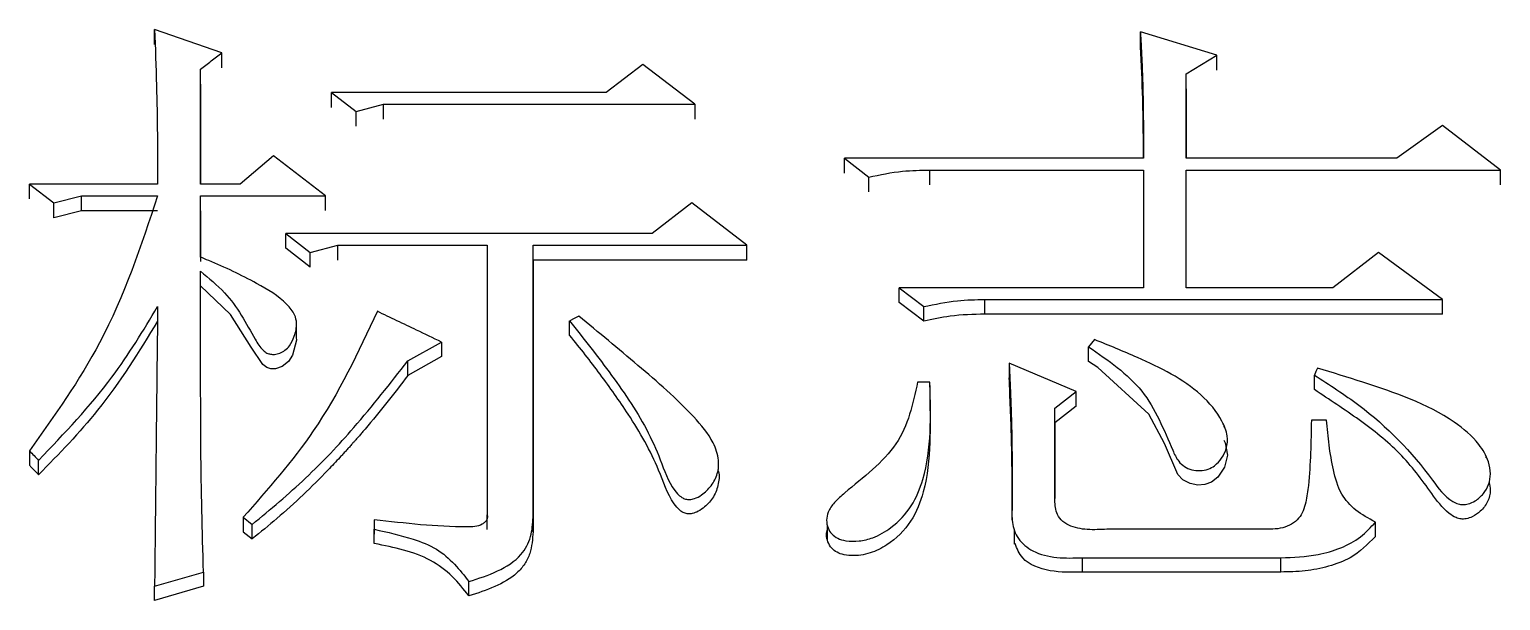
# Model space of a CAD drawing. Header units: millimetres. Extents: x 2379 to 4059, y 879 to 2067.
# Drawn here: x 2714.73 to 2719.95, y 1827.78 to 1829.81 of the extents above; entities that cross this region are included whole.
import ezdxf

# ---------------------------------------------------------------- set-up
doc = ezdxf.new("R2010")
doc.units = ezdxf.units.MM

msp = doc.modelspace()

# ---------------------------------------------------------------- linework, layer by layer
at = {"color": 7, "linetype": 'Continuous', "lineweight": 25}
for p, q in [((2715.4161, 1829.7232), (2715.1782, 1829.8062)), ((2715.1782, 1829.753), (2715.1782, 1829.8062)), ((2718.9426, 1829.7149), (2718.6722, 1829.7979)), ((2718.6722, 1829.7447), (2718.6722, 1829.7979)), ((2715.4161, 1829.6702), (2715.4161, 1829.7232)), ((2718.8344, 1829.6485), (2718.9426, 1829.7149)), ((2718.9426, 1829.6619), (2718.9426, 1829.7149)), ((2715.3404, 1829.2575), (2715.3404, 1829.6651)), ((2715.3404, 1829.6122), (2715.3404, 1829.6651)), ((2716.9089, 1829.6817), (2716.7791, 1829.5821)), ((2717.0928, 1829.5405), (2716.9089, 1829.6817)), ((2715.3404, 1829.6121), (2715.3404, 1829.2575)), ((2718.8344, 1829.3492), (2718.8344, 1829.6485)), ((2718.8344, 1829.5956), (2718.8344, 1829.6485)), ((2715.8056, 1829.5821), (2715.8921, 1829.5156)), ((2715.8056, 1829.5292), (2715.8056, 1829.5821)), ((2718.8344, 1829.5956), (2718.8344, 1829.3492)), ((2715.8921, 1829.5156), (2715.9895, 1829.5405)), ((2715.8921, 1829.4628), (2715.8921, 1829.5156)), ((2715.9895, 1829.4877), (2715.9895, 1829.5405)), ((2717.0928, 1829.5405), (2717.0928, 1829.4877)), ((2719.7431, 1829.4657), (2719.5808, 1829.3492)), ((2719.9486, 1829.3075), (2719.7431, 1829.4657)), ((2715.6, 1829.3575), (2715.4811, 1829.2575)), ((2715.7839, 1829.2159), (2715.6, 1829.3575)), ((2717.6229, 1829.3492), (2717.7094, 1829.2825)), ((2718.683, 1829.3492), (2717.6229, 1829.3492)), ((2719.5808, 1829.3492), (2718.8344, 1829.3492)), ((2717.9258, 1829.3075), (2718.683, 1829.3075)), ((2717.9258, 1829.255), (2717.9258, 1829.3075)), ((2718.683, 1829.3075), (2718.683, 1828.8902)), ((2718.8344, 1829.3075), (2719.9486, 1829.3075)), ((2718.8344, 1828.8902), (2718.8344, 1829.3075)), ((2718.8344, 1829.255), (2718.8344, 1829.3075)), ((2714.7347, 1829.2575), (2714.8212, 1829.1908)), ((2715.189, 1829.2575), (2714.7347, 1829.2575)), ((2714.7347, 1829.2051), (2714.7347, 1829.2575)), ((2715.4811, 1829.2575), (2715.3404, 1829.2575)), ((2717.7094, 1829.23), (2717.7094, 1829.2825)), ((2714.8212, 1829.1908), (2714.9186, 1829.2159)), ((2714.8212, 1829.1385), (2714.8212, 1829.1908)), ((2714.9186, 1829.2159), (2715.1889, 1829.2159)), ((2714.9186, 1829.1634), (2714.9186, 1829.2159)), ((2715.3404, 1829.2159), (2715.7839, 1829.2159)), ((2715.3404, 1828.9989), (2715.3404, 1829.2159)), ((2715.3404, 1829.1634), (2715.3404, 1829.2159)), ((2715.7839, 1829.1635), (2715.7839, 1829.2159)), ((2717.082, 1829.1908), (2716.9414, 1829.0824)), ((2717.2767, 1829.0406), (2717.082, 1829.1908)), ((2714.9186, 1829.1634), (2714.8212, 1829.1385)), ((2715.1889, 1829.1634), (2714.9186, 1829.1634)), ((2715.3404, 1829.1634), (2715.3404, 1828.9829)), ((2715.6433, 1829.0824), (2715.7299, 1829.0156)), ((2716.9414, 1829.0824), (2715.6433, 1829.0824)), ((2715.6433, 1829.0301), (2715.6433, 1829.0824)), ((2715.7299, 1828.9634), (2715.6433, 1829.0301)), ((2715.7299, 1829.0156), (2715.8272, 1829.0406)), ((2715.8272, 1829.0406), (2716.3573, 1829.0406)), ((2715.8272, 1828.9884), (2715.8272, 1829.0406)), ((2716.3573, 1829.0406), (2716.3573, 1828.0844)), ((2716.5195, 1829.0406), (2717.2767, 1829.0406)), ((2716.5195, 1828.0759), (2716.5195, 1829.0406)), ((2716.5195, 1828.9884), (2716.5195, 1829.0406)), ((2717.2767, 1828.9884), (2717.2767, 1829.0406)), ((2715.7299, 1828.9634), (2715.7299, 1829.0156)), ((2716.5195, 1828.9884), (2716.5195, 1828.025)), ((2717.2767, 1828.9884), (2716.5195, 1828.9884)), ((2719.5159, 1829.0156), (2719.3537, 1828.8902)), ((2719.7431, 1828.8484), (2719.5159, 1829.0156)), ((2717.8176, 1828.8902), (2717.9041, 1828.8233)), ((2718.683, 1828.8902), (2717.8176, 1828.8902)), ((2719.3537, 1828.8902), (2718.8344, 1828.8902)), ((2717.9041, 1828.7714), (2717.8176, 1828.8382)), ((2717.9041, 1828.7714), (2717.9041, 1828.8233)), ((2718.1205, 1828.8484), (2719.7431, 1828.8484)), ((2718.1205, 1828.7964), (2718.1205, 1828.8484)), ((2719.7431, 1828.7964), (2719.7431, 1828.8484)), ((2715.6815, 1828.7638), (2715.6815, 1828.7661)), ((2716.6492, 1828.7211), (2716.6492, 1828.773)), ((2719.7431, 1828.7964), (2718.1205, 1828.7964)), ((2715.6815, 1828.714), (2715.6815, 1828.763)), ((2716.076, 1828.6306), (2716.195, 1828.6977)), ((2716.195, 1828.6977), (2716.195, 1828.6459)), ((2718.5099, 1828.7061), (2718.4882, 1828.6808)), ((2718.4882, 1828.6291), (2718.4882, 1828.6808)), ((2716.195, 1828.6459), (2716.076, 1828.579)), ((2716.076, 1828.579), (2716.076, 1828.6306)), ((2718.445, 1828.5216), (2718.207, 1828.6223)), ((2718.207, 1828.6223), (2718.207, 1828.5706)), ((2717.9258, 1828.5552), (2717.8824, 1828.5552)), ((2719.2887, 1828.5287), (2719.2887, 1828.5803)), ((2717.9258, 1828.5433), (2717.9258, 1828.5036)), ((2718.3693, 1828.4628), (2718.445, 1828.5216)), ((2718.445, 1828.4701), (2718.445, 1828.5216)), ((2718.445, 1828.4701), (2718.3693, 1828.4114)), ((2718.3693, 1828.1433), (2718.3693, 1828.4628)), ((2718.3693, 1828.4114), (2718.3693, 1828.4628)), ((2718.3693, 1828.4114), (2718.3693, 1828.1433)), ((2718.9688, 1828.3953), (2718.9688, 1828.4015)), ((2719.332, 1828.4209), (2719.2779, 1828.4209)), ((2717.1517, 1828.3481), (2717.1517, 1828.3516)), ((2714.7346, 1828.3117), (2714.7346, 1828.2604)), ((2714.7671, 1828.2268), (2714.7671, 1828.278)), ((2719.898, 1828.2867), (2719.898, 1828.2925)), ((2718.2178, 1828.0671), (2718.2178, 1828.1181)), ((2715.4918, 1828.076), (2715.5243, 1828.0507)), ((2715.4918, 1828.076), (2715.4918, 1828.025)), ((2715.5243, 1827.9998), (2715.5243, 1828.0507)), ((2715.957, 1828.0675), (2715.957, 1828.0338)), ((2715.957, 1828.0675), (2715.957, 1828.0166)), ((2715.957, 1827.9829), (2715.957, 1828.0338)), ((2716.3573, 1828.0334), (2716.3573, 1828.0843)), ((2716.5195, 1828.025), (2716.5195, 1828.0759)), ((2717.562, 1828.0487), (2717.562, 1827.9975)), ((2719.1049, 1828.0338), (2718.5532, 1828.0338)), ((2719.5051, 1828.0082), (2719.5051, 1828.0591)), ((2715.4919, 1828.025), (2715.5243, 1827.9998)), ((2718.2248, 1828.0325), (2718.2248, 1827.9813)), ((2718.4666, 1827.9326), (2719.1698, 1827.9326)), ((2718.4666, 1827.8819), (2718.4666, 1827.9326)), ((2719.1698, 1827.8819), (2719.1698, 1827.9326)), ((2715.1782, 1827.8313), (2715.3513, 1827.882)), ((2715.3513, 1827.882), (2715.3513, 1827.8313)), ((2719.1698, 1827.8819), (2718.4666, 1827.8819)), ((2715.1782, 1827.7807), (2715.1782, 1827.8313)), ((2715.3513, 1827.8313), (2715.1782, 1827.7807)), ((2716.2924, 1827.7976), (2716.2924, 1827.8482))]:
    msp.add_line(p, q, dxfattribs=at)
at = {"color": 7, "linetype": 'Continuous', "lineweight": 25, "flags": 128}
for points in [[(2716.7791, 1829.5821), (2716.3092, 1829.5821), (2715.8056, 1829.5821)], [(2715.9895, 1829.5405), (2716.4594, 1829.5405), (2717.0928, 1829.5405)], [(2717.6229, 1829.2966), (2717.6229, 1829.3097), (2717.6229, 1829.3229), (2717.6229, 1829.336), (2717.6229, 1829.3492)], [(2719.9486, 1829.255), (2719.9486, 1829.2683), (2719.9486, 1829.2879), (2719.9486, 1829.3075)], [(2715.6802, 1828.7139), (2715.6814, 1828.7045), (2715.6672, 1828.6512), (2715.653, 1828.6283), (2715.6306, 1828.6105), (2715.6062, 1828.6026), (2715.5905, 1828.6026), (2715.5757, 1828.6073), (2715.5616, 1828.618), (2715.521, 1828.6795), (2715.4477, 1828.7951), (2715.3405, 1828.8967), (2715.3405, 1828.8967)], [(2717.8176, 1828.8382), (2717.8176, 1828.8512), (2717.8176, 1828.8642), (2717.8176, 1828.8772), (2717.8176, 1828.8902)], [(2716.6817, 1828.7898), (2716.6655, 1828.7814), (2716.6493, 1828.773)], [(2718.9673, 1828.3492), (2718.9728, 1828.3396), (2718.9806, 1828.2967), (2718.9705, 1828.2539), (2718.9466, 1828.2187), (2718.9242, 1828.2012), (2718.9008, 1828.1923), (2718.8753, 1828.1904), (2718.8482, 1828.1956), (2718.8221, 1828.2095), (2718.8046, 1828.2282), (2718.7579, 1828.3374), (2718.7023, 1828.4419), (2718.5211, 1828.6068), (2718.4882, 1828.6291), (2718.4882, 1828.6291)], [(2719.2996, 1828.6055), (2719.2941, 1828.5929), (2719.2887, 1828.5803)]]:
    msp.add_lwpolyline(points, dxfattribs=at)
at = {"color": 7, "linetype": 'Continuous', "lineweight": 25}
for points, knots in [([(2715.1782, 1829.8062), (2715.1807, 1829.74), (2715.1853, 1829.6156), (2715.1883, 1829.4327), (2715.1888, 1829.3159), (2715.189, 1829.2575)], [0, 0, 0, 0, 0.362921, 0.681445, 1, 1, 1, 1]), ([(2718.6722, 1829.7979), (2718.6723, 1829.7952), (2718.6726, 1829.7897), (2718.673, 1829.7816), (2718.6734, 1829.7734), (2718.6739, 1829.7652), (2718.6742, 1829.7584), (2718.6745, 1829.7516), (2718.6749, 1829.7448), (2718.6753, 1829.7367), (2718.6756, 1829.7298), (2718.676, 1829.723), (2718.6763, 1829.7162), (2718.6767, 1829.7081), (2718.677, 1829.7012), (2718.6773, 1829.6944), (2718.6776, 1829.6876), (2718.6779, 1829.6808), (2718.6782, 1829.674), (2718.6784, 1829.6672), (2718.6788, 1829.659), (2718.679, 1829.6522), (2718.6793, 1829.6454), (2718.6795, 1829.6386), (2718.6797, 1829.6317), (2718.6799, 1829.6249), (2718.6801, 1829.6181), (2718.6804, 1829.6099), (2718.6806, 1829.6031), (2718.6807, 1829.5963), (2718.6809, 1829.5895), (2718.6811, 1829.5826), (2718.6812, 1829.5758), (2718.6813, 1829.569), (2718.6815, 1829.5608), (2718.6816, 1829.554), (2718.6817, 1829.5472), (2718.6819, 1829.5403), (2718.682, 1829.5335), (2718.682, 1829.5267), (2718.6821, 1829.5199), (2718.6822, 1829.513), (2718.6823, 1829.5062), (2718.6824, 1829.4994), (2718.6824, 1829.4912), (2718.6825, 1829.4843), (2718.6826, 1829.4775), (2718.6826, 1829.4707), (2718.6826, 1829.4639), (2718.6827, 1829.457), (2718.6827, 1829.4502), (2718.6828, 1829.442), (2718.6828, 1829.4352), (2718.6828, 1829.4283), (2718.6828, 1829.4215), (2718.6829, 1829.4147), (2718.6829, 1829.4078), (2718.6829, 1829.401), (2718.6829, 1829.3928), (2718.6829, 1829.386), (2718.6829, 1829.3791), (2718.6829, 1829.3723), (2718.683, 1829.3654), (2718.683, 1829.3577), (2718.683, 1829.3528), (2718.683, 1829.3492)], [0, 0, 0, 0, 0.018243, 0.036487, 0.05473, 0.072974, 0.091217, 0.100339, 0.118582, 0.136826, 0.155069, 0.164191, 0.182434, 0.200678, 0.218921, 0.228043, 0.246286, 0.26453, 0.273652, 0.291895, 0.310138, 0.328382, 0.337504, 0.355747, 0.37399, 0.383112, 0.401356, 0.419599, 0.437843, 0.446964, 0.465208, 0.483451, 0.492573, 0.510816, 0.52906, 0.547303, 0.556425, 0.574668, 0.592912, 0.602033, 0.620277, 0.63852, 0.647642, 0.665886, 0.684129, 0.702372, 0.711494, 0.729738, 0.747981, 0.757103, 0.775346, 0.79359, 0.811833, 0.820955, 0.839198, 0.857442, 0.866563, 0.884807, 0.90305, 0.921294, 0.930415, 0.948659, 0.966902, 0.976024, 1, 1, 1, 1]), ([(2715.3404, 1829.6651), (2715.353, 1829.6748), (2715.3783, 1829.6942), (2715.4035, 1829.7136), (2715.4161, 1829.7232)], [0, 0, 0, 0, 0.499999, 1, 1, 1, 1]), ([(2718.6828, 1829.3492), (2718.6827, 1829.3754), (2718.6826, 1829.4454), (2718.6807, 1829.5773), (2718.6753, 1829.6828), (2718.6722, 1829.7447)], [0, 0, 0, 0, 0.198354, 0.529431, 1, 1, 1, 1]), ([(2717.7094, 1829.2825), (2717.7492, 1829.2908), (2717.8203, 1829.3057), (2717.8935, 1829.307), (2717.9258, 1829.3075)], [0, 0, 0, 0, 0.558835, 1, 1, 1, 1]), ([(2715.1889, 1829.2159), (2715.1304, 1829.0387), (2715.0254, 1828.7207), (2714.8239, 1828.4372), (2714.7346, 1828.3117)], [0, 0, 0, 0, 0.556928, 1, 1, 1, 1]), ([(2715.3405, 1828.9488), (2715.3706, 1828.9243), (2715.4547, 1828.8561), (2715.5094, 1828.7504), (2715.5537, 1828.6747), (2715.5752, 1828.6584), (2715.589, 1828.6538), (2715.6052, 1828.6534), (2715.6232, 1828.6579), (2715.642, 1828.6681), (2715.6613, 1828.688), (2715.6751, 1828.7209), (2715.6849, 1828.7586), (2715.6749, 1828.7989), (2715.6311, 1828.8527), (2715.5251, 1828.9167), (2715.4186, 1828.9665), (2715.3503, 1828.9948), (2715.3404, 1828.9989)], [0, 0, 0, 0, 0.11687, 0.3258, 0.377744, 0.393029, 0.405901, 0.418726, 0.438143, 0.45802, 0.48112, 0.522189, 0.572441, 0.606763, 0.655286, 0.785224, 0.968955, 1, 1, 1, 1]), ([(2715.3513, 1827.882), (2715.3475, 1828.0277), (2715.3417, 1828.2461), (2715.3416, 1828.4819), (2715.3413, 1828.5816), (2715.3412, 1828.6178), (2715.3411, 1828.6404), (2715.3411, 1828.6586), (2715.3411, 1828.6767), (2715.341, 1828.6948), (2715.341, 1828.7128), (2715.3409, 1828.7264), (2715.3409, 1828.74), (2715.3409, 1828.7581), (2715.3408, 1828.7762), (2715.3408, 1828.7942), (2715.3407, 1828.8078), (2715.3407, 1828.8259), (2715.3407, 1828.8417), (2715.3406, 1828.8552), (2715.3406, 1828.862), (2715.3406, 1828.8688), (2715.3406, 1828.8778), (2715.3406, 1828.8869), (2715.3405, 1828.8959), (2715.3405, 1828.9027), (2715.3405, 1828.9117), (2715.3405, 1828.9207), (2715.3405, 1828.9298), (2715.3405, 1828.9383), (2715.3404, 1828.9447), (2715.3404, 1828.9487)], [0, 0, 0, 0, 0.4081563, 0.61223, 0.6632482, 0.6887574, 0.7142665, 0.727021, 0.7397756, 0.7652847, 0.7780392, 0.7907938, 0.8035483, 0.8163029, 0.841812, 0.8545666, 0.8673211, 0.8800757, 0.9055848, 0.911962, 0.9183393, 0.9247166, 0.9310939, 0.9438484, 0.9502257, 0.956603, 0.9629803, 0.9757348, 0.9821121, 0.9884894, 1, 1, 1, 1]), ([(2714.7671, 1828.278), (2714.8585, 1828.3737), (2715.0208, 1828.5437), (2715.1378, 1828.7382), (2715.189, 1828.8233)], [0, 0, 0, 0, 0.562943, 1, 1, 1, 1]), ([(2715.189, 1828.8233), (2715.1876, 1828.7013), (2715.1862, 1828.5717), (2715.1846, 1828.4342), (2715.1843, 1828.4036), (2715.184, 1828.373), (2715.1836, 1828.3424), (2715.1833, 1828.3118), (2715.183, 1828.2812), (2715.1826, 1828.2506), (2715.1823, 1828.22), (2715.182, 1828.1893), (2715.1817, 1828.1587), (2715.1813, 1828.128), (2715.181, 1828.0974), (2715.1806, 1828.059), (2715.1803, 1828.0284), (2715.18, 1827.9977), (2715.1796, 1827.967), (2715.1793, 1827.9401), (2715.1791, 1827.9132), (2715.1789, 1827.8979), (2715.1787, 1827.8825), (2715.1786, 1827.8682), (2715.1784, 1827.8512), (2715.1783, 1827.838), (2715.1782, 1827.8313)], [0, 0, 0, 0, 0.370203, 0.393341, 0.416478, 0.462753, 0.485891, 0.509029, 0.555304, 0.578441, 0.601579, 0.647854, 0.670992, 0.694129, 0.740405, 0.763542, 0.809817, 0.832955, 0.856093, 0.902368, 0.913937, 0.937074, 0.948643, 0.960212, 0.980106, 1, 1, 1, 1]), ([(2717.9041, 1828.8233), (2717.9439, 1828.8316), (2718.015, 1828.8465), (2718.0882, 1828.8478), (2718.1205, 1828.8484)], [0, 0, 0, 0, 0.558835, 1, 1, 1, 1]), ([(2715.189, 1828.7714), (2715.1227, 1828.6635), (2715.0036, 1828.4699), (2714.8397, 1828.3014), (2714.7671, 1828.2268)], [0, 0, 0, 0, 0.556785, 1, 1, 1, 1]), ([(2715.9678, 1828.8065), (2715.8999, 1828.6614), (2715.778, 1828.4004), (2715.5798, 1828.1757), (2715.4918, 1828.076)], [0, 0, 0, 0, 0.556366, 1, 1, 1, 1]), ([(2716.195, 1828.6977), (2716.1656, 1828.7118), (2716.1131, 1828.7369), (2716.0373, 1828.7732), (2715.991, 1828.7954), (2715.9678, 1828.8065)], [0, 0, 0, 0, 0.387829, 0.693915, 1, 1, 1, 1]), ([(2716.6492, 1828.773), (2716.6996, 1828.709), (2716.8003, 1828.5809), (2716.915, 1828.4122), (2716.9771, 1828.2673), (2717.0051, 1828.1838), (2717.0445, 1828.1473), (2717.0595, 1828.14), (2717.0753, 1828.1384), (2717.0953, 1828.1427), (2717.1232, 1828.1581), (2717.1531, 1828.1877), (2717.176, 1828.2304), (2717.1798, 1828.2842), (2717.1556, 1828.3561), (2717.0581, 1828.4717), (2716.8915, 1828.6158), (2716.7517, 1828.7317), (2716.6817, 1828.7897)], [0, 0, 0, 0, 0.1458904, 0.2918477, 0.3649261, 0.4381404, 0.4497084, 0.4574875, 0.4653247, 0.4747758, 0.4903238, 0.5180258, 0.5474199, 0.5770634, 0.6172548, 0.685721, 0.8425064, 1, 1, 1, 1]), ([(2718.1205, 1828.7964), (2718.0794, 1828.7954), (2718.0062, 1828.7936), (2717.9353, 1828.7782), (2717.9041, 1828.7714)], [0, 0, 0, 0, 0.561085, 1, 1, 1, 1]), ([(2717.1738, 1828.2443), (2717.1739, 1828.2441), (2717.1813, 1828.2291), (2717.1778, 1828.1944), (2717.1623, 1828.1489), (2717.134, 1828.1165), (2717.1071, 1828.0974), (2717.0867, 1828.0892), (2717.0691, 1828.0874), (2717.0535, 1828.091), (2717.0355, 1828.1029), (2716.9972, 1828.1511), (2716.9589, 1828.274), (2716.8693, 1828.4273), (2716.7585, 1828.584), (2716.6869, 1828.6759), (2716.6494, 1828.7209), (2716.6492, 1828.7211)], [0, 0, 0, 0, 0.000541, 0.052262, 0.10428, 0.152425, 0.178787, 0.199916, 0.213282, 0.226749, 0.243025, 0.274546, 0.411233, 0.645125, 0.822307, 0.999061, 1, 1, 1, 1]), ([(2718.4882, 1828.6808), (2718.5579, 1828.6327), (2718.6988, 1828.5354), (2718.7601, 1828.3723), (2718.8021, 1828.2788), (2718.8269, 1828.255), (2718.8537, 1828.2437), (2718.8834, 1828.24), (2718.9121, 1828.245), (2718.9393, 1828.2608), (2718.9617, 1828.286), (2718.9795, 1828.322), (2718.9829, 1828.3683), (2718.9554, 1828.4364), (2718.8629, 1828.5474), (2718.6931, 1828.6315), (2718.5606, 1828.6854), (2718.5099, 1828.7061)], [0, 0, 0, 0, 0.175531, 0.354652, 0.388166, 0.407747, 0.427401, 0.446675, 0.466945, 0.484382, 0.511375, 0.539761, 0.574487, 0.616877, 0.705288, 0.887114, 1, 1, 1, 1]), ([(2715.5243, 1828.0507), (2715.5887, 1828.1045), (2715.7176, 1828.2121), (2715.901, 1828.4074), (2716.0135, 1828.5509), (2716.076, 1828.6306)], [0, 0, 0, 0, 0.30776, 0.615622, 1, 1, 1, 1]), ([(2718.207, 1828.6223), (2718.2072, 1828.6193), (2718.2074, 1828.6133), (2718.2078, 1828.6044), (2718.2082, 1828.5954), (2718.2086, 1828.5865), (2718.209, 1828.5775), (2718.2094, 1828.5701), (2718.2097, 1828.5626), (2718.21, 1828.5552), (2718.2104, 1828.5462), (2718.2108, 1828.5373), (2718.2111, 1828.5298), (2718.2114, 1828.5224), (2718.2117, 1828.5149), (2718.212, 1828.5075), (2718.2123, 1828.5), (2718.2126, 1828.4925), (2718.2129, 1828.4836), (2718.2133, 1828.4746), (2718.2135, 1828.4672), (2718.2138, 1828.4597), (2718.214, 1828.4522), (2718.2143, 1828.4433), (2718.2145, 1828.4358), (2718.2148, 1828.4254), (2718.2151, 1828.4149), (2718.2154, 1828.403), (2718.2156, 1828.3955), (2718.2158, 1828.388), (2718.2159, 1828.3806), (2718.2161, 1828.3731), (2718.2162, 1828.3656), (2718.2163, 1828.3581), (2718.2165, 1828.3492), (2718.2166, 1828.3402), (2718.2167, 1828.3327), (2718.2168, 1828.3253), (2718.2169, 1828.3178), (2718.217, 1828.3088), (2718.2171, 1828.3013), (2718.2172, 1828.2939), (2718.2173, 1828.2864), (2718.2173, 1828.2774), (2718.2174, 1828.2699), (2718.2174, 1828.2624), (2718.2175, 1828.255), (2718.2175, 1828.246), (2718.2176, 1828.2385), (2718.2176, 1828.231), (2718.2176, 1828.2235), (2718.2177, 1828.2146), (2718.2177, 1828.2071), (2718.2177, 1828.1996), (2718.2177, 1828.1921), (2718.2178, 1828.1831), (2718.2178, 1828.1756), (2718.2178, 1828.1682), (2718.2178, 1828.1607), (2718.2178, 1828.1517), (2718.2178, 1828.1442), (2718.2178, 1828.1367), (2718.2178, 1828.1285), (2718.2178, 1828.1218), (2718.2178, 1828.1181)], [0, 0, 0, 0, 0.017781, 0.035561, 0.053342, 0.071122, 0.088903, 0.106683, 0.115574, 0.133354, 0.151135, 0.168916, 0.186696, 0.195586, 0.213367, 0.231148, 0.240038, 0.257818, 0.275599, 0.29338, 0.31116, 0.320051, 0.337831, 0.355612, 0.373392, 0.382283, 0.417844, 0.435624, 0.453405, 0.462295, 0.480076, 0.497857, 0.506747, 0.524527, 0.542308, 0.560089, 0.577869, 0.586759, 0.60454, 0.622321, 0.640101, 0.648992, 0.666772, 0.684553, 0.702333, 0.711224, 0.729004, 0.746785, 0.764565, 0.773456, 0.791236, 0.809017, 0.826797, 0.835688, 0.853468, 0.871249, 0.889029, 0.89792, 0.9157, 0.933481, 0.951262, 0.960152, 0.977932, 1, 1, 1, 1]), ([(2716.076, 1828.579), (2716.0266, 1828.5149), (2715.9756, 1828.4487), (2715.9192, 1828.3829), (2715.915, 1828.378), (2715.9109, 1828.3732), (2715.9067, 1828.3684), (2715.9025, 1828.3636), (2715.8983, 1828.3588), (2715.8941, 1828.354), (2715.8898, 1828.3492), (2715.8856, 1828.3444), (2715.8822, 1828.3406), (2715.878, 1828.3358), (2715.8737, 1828.331), (2715.8694, 1828.3262), (2715.8652, 1828.3215), (2715.8617, 1828.3177), (2715.8574, 1828.3129), (2715.8531, 1828.3082), (2715.8488, 1828.3035), (2715.8427, 1828.2969), (2715.8245, 1828.277), (2715.7505, 1828.1984), (2715.6486, 1828.1003), (2715.5538, 1828.0236), (2715.5243, 1827.9998)], [0, 0, 0, 0, 0.307844, 0.317463, 0.327082, 0.331891, 0.34151, 0.351128, 0.355938, 0.365557, 0.375175, 0.379985, 0.389603, 0.394413, 0.404031, 0.41365, 0.41846, 0.428078, 0.432888, 0.442506, 0.452125, 0.456934, 0.476172, 0.553125, 0.861264, 1, 1, 1, 1]), ([(2717.8824, 1828.5552), (2717.8658, 1828.4782), (2717.8322, 1828.3226), (2717.6748, 1828.2072), (2717.5885, 1828.1314), (2717.5646, 1828.0985), (2717.558, 1828.0664), (2717.5632, 1828.0394), (2717.5768, 1828.0164), (2717.599, 1827.9999), (2717.633, 1827.9906), (2717.6763, 1827.9905), (2717.7331, 1828.004), (2717.8004, 1828.0441), (2717.866, 1828.1143), (2717.9341, 1828.2857), (2717.9293, 1828.4374), (2717.9258, 1828.5524), (2717.9258, 1828.5552)], [0, 0, 0, 0, 0.166517, 0.336736, 0.370754, 0.398968, 0.419707, 0.44043, 0.457693, 0.475082, 0.493885, 0.523597, 0.555079, 0.603262, 0.6747, 0.747935, 0.993843, 1, 1, 1, 1]), ([(2718.2178, 1828.0671), (2718.2178, 1828.115), (2718.2178, 1828.2108), (2718.2154, 1828.3788), (2718.2101, 1828.4985), (2718.207, 1828.5706)], [0, 0, 0, 0, 0.284865, 0.569737, 1, 1, 1, 1]), ([(2719.2887, 1828.5803), (2719.3423, 1828.5458), (2719.5044, 1828.4416), (2719.6577, 1828.2832), (2719.752, 1828.145), (2719.7969, 1828.1227), (2719.816, 1828.1201), (2719.8372, 1828.1234), (2719.8632, 1828.1356), (2719.8895, 1828.159), (2719.9084, 1828.1923), (2719.9146, 1828.2318), (2719.9063, 1828.2818), (2719.8667, 1828.3486), (2719.7297, 1828.4652), (2719.5198, 1828.5364), (2719.3534, 1828.589), (2719.2998, 1828.6054), (2719.2996, 1828.6055)], [0, 0, 0, 0, 0.116248, 0.351545, 0.417546, 0.429975, 0.440278, 0.450547, 0.466965, 0.490882, 0.515264, 0.540739, 0.570383, 0.616277, 0.689853, 0.900941, 0.999644, 1, 1, 1, 1]), ([(2717.9258, 1828.5036), (2717.9266, 1828.4495), (2717.9283, 1828.3369), (2717.9149, 1828.1867), (2717.8649, 1828.059), (2717.7924, 1827.9856), (2717.7155, 1827.9462), (2717.6585, 1827.9379), (2717.6165, 1827.9433), (2717.5907, 1827.9539), (2717.5721, 1827.9716), (2717.5615, 1827.9945), (2717.558, 1828.0183), (2717.563, 1828.0327), (2717.5652, 1828.0387)], [0, 0, 0, 0, 0.198609, 0.413548, 0.548586, 0.684419, 0.755202, 0.826554, 0.860883, 0.887727, 0.914733, 0.945634, 0.976974, 1, 1, 1, 1]), ([(2719.9075, 1828.2008), (2719.9097, 1828.1914), (2719.9153, 1828.1684), (2719.9045, 1828.1311), (2719.881, 1828.0985), (2719.8528, 1828.0787), (2719.8285, 1828.0703), (2719.8082, 1828.0693), (2719.7866, 1828.0755), (2719.7464, 1828.1028), (2719.6872, 1828.185), (2719.5978, 1828.3069), (2719.448, 1828.4238), (2719.342, 1828.4936), (2719.2887, 1828.5287)], [0, 0, 0, 0, 0.034911, 0.084718, 0.134766, 0.17238, 0.196269, 0.215447, 0.234674, 0.265974, 0.373163, 0.581862, 0.78957, 1, 1, 1, 1]), ([(2719.2779, 1828.4209), (2719.2767, 1828.3433), (2719.2751, 1828.2456), (2719.26, 1828.1293), (2719.2407, 1828.0689), (2719.1765, 1828.0325), (2719.1291, 1828.0334), (2719.1049, 1828.0338)], [0, 0, 0, 0, 0.490042, 0.617207, 0.745492, 0.869777, 1, 1, 1, 1]), ([(2719.5051, 1828.0591), (2719.4809, 1828.0721), (2719.4331, 1828.0976), (2719.3767, 1828.1616), (2719.355, 1828.2441), (2719.3396, 1828.332), (2719.3346, 1828.3913), (2719.332, 1828.4209)], [0, 0, 0, 0, 0.1777081, 0.35, 0.5672223, 0.7837017, 1, 1, 1, 1]), ([(2714.7346, 1828.3117), (2714.74, 1828.306), (2714.7509, 1828.2948), (2714.7617, 1828.2836), (2714.7671, 1828.278)], [0, 0, 0, 0, 0.5, 1, 1, 1, 1]), ([(2714.7346, 1828.2604), (2714.7374, 1828.2576), (2714.7428, 1828.2519), (2714.7537, 1828.2407), (2714.7618, 1828.2323), (2714.7671, 1828.2268)], [0, 0, 0, 0, 0.25287, 0.505739, 1, 1, 1, 1]), ([(2718.5532, 1828.0338), (2718.5302, 1828.0326), (2718.4845, 1828.0301), (2718.4263, 1828.0408), (2718.3901, 1828.0656), (2718.3692, 1828.0987), (2718.3693, 1828.1259), (2718.3693, 1828.1433)], [0, 0, 0, 0, 0.261231, 0.519065, 0.649006, 0.774533, 1, 1, 1, 1]), ([(2718.2178, 1828.1181), (2718.2168, 1828.0981), (2718.2146, 1828.058), (2718.2349, 1827.9977), (2718.2927, 1827.9492), (2718.3766, 1827.9299), (2718.4365, 1827.9317), (2718.4666, 1827.9326)], [0, 0, 0, 0, 0.177715, 0.356357, 0.541048, 0.768767, 1, 1, 1, 1]), ([(2716.3571, 1828.0843), (2716.3575, 1828.0815), (2716.3584, 1828.0762), (2716.3558, 1828.0672), (2716.3493, 1828.0585), (2716.3354, 1828.0487), (2716.3134, 1828.0418), (2716.1845, 1828.0409), (2716.0662, 1828.0548), (2715.957, 1828.0675)], [0, 0, 0, 0, 0.022685, 0.043674, 0.07363, 0.104665, 0.167541, 0.232295, 1, 1, 1, 1]), ([(2715.957, 1828.0338), (2716.0033, 1828.0232), (2716.079, 1828.0059), (2716.1795, 1827.9675), (2716.2426, 1827.9109), (2716.2759, 1827.869), (2716.2924, 1827.8482)], [0, 0, 0, 0, 0.348609, 0.571047, 0.787247, 1, 1, 1, 1]), ([(2716.2924, 1827.8482), (2716.3269, 1827.8593), (2716.3948, 1827.881), (2716.4778, 1827.9339), (2716.5155, 1828.0066), (2716.5182, 1828.0529), (2716.5195, 1828.0759)], [0, 0, 0, 0, 0.291823, 0.574939, 0.78881, 1, 1, 1, 1]), ([(2719.1698, 1827.9326), (2719.2141, 1827.9344), (2719.287, 1827.9373), (2719.3826, 1827.9652), (2719.4547, 1828.0032), (2719.4885, 1828.0407), (2719.5051, 1828.0591)], [0, 0, 0, 0, 0.347259, 0.569852, 0.787887, 1, 1, 1, 1]), ([(2716.2924, 1827.7976), (2716.2737, 1827.8213), (2716.2361, 1827.8693), (2716.1302, 1827.9486), (2716.0268, 1827.9691), (2715.957, 1827.9829)], [0, 0, 0, 0, 0.242139, 0.4889, 1, 1, 1, 1]), ([(2716.5195, 1828.025), (2716.5177, 1827.9988), (2716.5151, 1827.9593), (2716.4915, 1827.91), (2716.4532, 1827.8661), (2716.3843, 1827.8267), (2716.3233, 1827.8074), (2716.2924, 1827.7976)], [0, 0, 0, 0, 0.2394193, 0.3609412, 0.4846672, 0.7394044, 1, 1, 1, 1]), ([(2718.4666, 1827.8819), (2718.4287, 1827.8808), (2718.3542, 1827.8788), (2718.2543, 1827.9157), (2718.2351, 1827.9646), (2718.228, 1827.9826)], [0, 0, 0, 0, 0.396511, 0.777724, 1, 1, 1, 1]), ([(2719.5051, 1828.0082), (2719.4775, 1827.9804), (2719.4314, 1827.934), (2719.3391, 1827.9002), (2719.2557, 1827.8839), (2719.1985, 1827.8826), (2719.1698, 1827.8819)], [0, 0, 0, 0, 0.329057, 0.550037, 0.774412, 1, 1, 1, 1])]:
    msp.add_open_spline(points, degree=3, knots=knots, dxfattribs=at)

doc.saveas('drawing.dxf')
